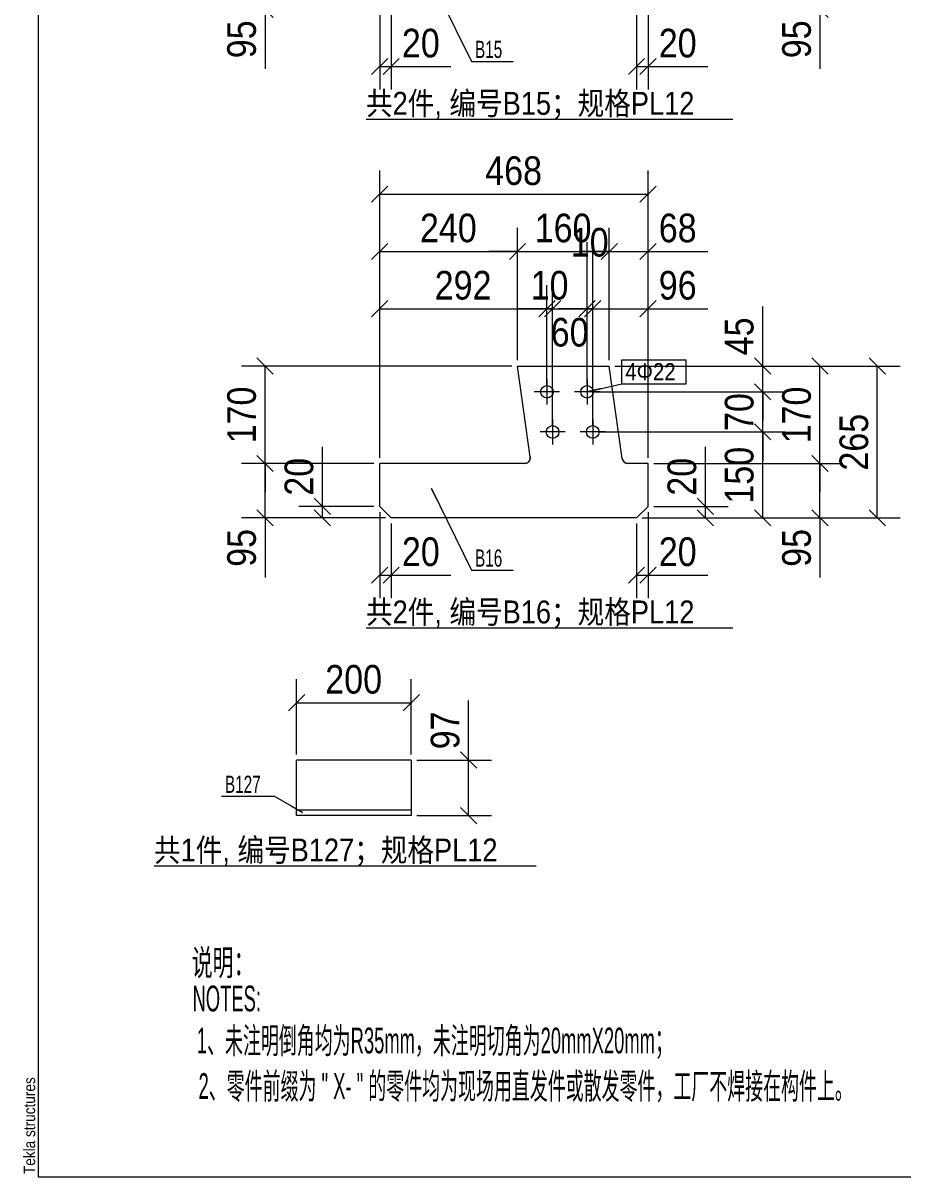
# Model space of a CAD drawing. Header units: inches. Extents: x 0 to 1938, y -2180 to 0.
# Drawn here: x 652.4 to 805.9, y -420 to -218.6 of the extents above; entities that cross this region are included whole.
import ezdxf

# ---------------------------------------------------------------- set-up
doc = ezdxf.new("R2010")
doc.units = ezdxf.units.IN
doc.header["$MEASUREMENT"] = 0
doc.linetypes.add('XKITLINE00', pattern=[0])
doc.linetypes.add('XKITLINE01', pattern=[4, 1, -1, 1, -1])
for name, color, linetype, lineweight in [('Bolt', 7, 'Continuous', 0), ('BoltMark', 3, 'Continuous', 0), ('DrawingSheet', 5, 'Continuous', 0), ('OtherObjectType', 1, 'Continuous', 0), ('Part', 2, 'Continuous', 0), ('PartMark', 3, 'Continuous', 0), ('Z-DIMENSIONS', 1, 'Continuous', 0)]:
    doc.layers.add(name, color=color, linetype=linetype, lineweight=lineweight)
doc.styles.add('Arial', font='arial.ttf')
doc.styles.add('Arial Narrow', font='ARIAL.TTF')
doc.styles.add('romsim', font='ARIAL.TTF')
doc.styles.add('宋体', font='ARIAL.TTF')

# ---------------------------------------------------------------- blocks, each defined once
blk = doc.blocks.new('*A831')
at = {"layer": 'Part', "color": 2, "linetype": 'XKITLINE00', "lineweight": 0}
for p, q in [((90.87, 130.66), (88.64, 146.52)), ((88.64, 146.52), (104.64, 146.52)), ((106.91, 130.38), (104.64, 146.52)), ((64.6, 122.02), (64.6, 129.52)), ((89.88, 129.52), (64.6, 129.52)), ((90.17, 129.56), (89.88, 129.52)), ((90.87, 130.66), (90.87, 130.38)), ((106.99, 130.11), (106.91, 130.38)), ((107.9, 129.52), (107.62, 129.56)), ((111.4, 129.52), (107.9, 129.52)), ((111.4, 122.02), (111.4, 129.52)), ((66.6, 120.02), (64.6, 122.02)), ((111.4, 122.02), (109.4, 120.02)), ((109.4, 120.02), (66.6, 120.02))]:
    blk.add_line(p, q, dxfattribs=at)
at = {"layer": 'Part', "color": 6, "linetype": 'XKITLINE01', "lineweight": 0}
for p, q in [((89.88, 129.52), (90.17, 129.56)), ((90.87, 130.38), (90.87, 130.66)), ((106.91, 130.38), (106.99, 130.11)), ((107.62, 129.56), (107.9, 129.52))]:
    blk.add_line(p, q, dxfattribs=at)
at = {"layer": 'Part', "color": 2, "linetype": 'XKITLINE00', "lineweight": 0}
for centre, start, end in [((89.88, 130.52), 286.3389, 351.6944), ((107.9, 130.52), 204.4266, 253.6066)]:
    blk.add_arc(centre, 1, start, end, dxfattribs=at)
at = {"layer": 'Part', "color": 6, "linetype": 'XKITLINE01', "lineweight": 0}
for centre, start, end in [((89.88, 130.52), 286.3389, 351.6944), ((107.9, 130.52), 204.4266, 253.6066)]:
    blk.add_arc(centre, 1, start, end, dxfattribs=at)
blk = doc.blocks.new('*A832')
at = {"layer": 'Bolt', "color": 2, "linetype": 'XKITLINE00', "lineweight": 0}
for p, q in [((93.77, 144.22), (93.77, 139.82)), ((100.77, 144.22), (100.77, 139.82)), ((95.97, 142.02), (91.57, 142.02)), ((102.97, 142.02), (98.57, 142.02)), ((94.76, 137.22), (94.76, 132.82)), ((101.76, 137.22), (101.76, 132.82)), ((96.96, 135.02), (92.56, 135.02)), ((103.96, 135.02), (99.56, 135.02))]:
    blk.add_line(p, q, dxfattribs=at)
for centre in [(93.77, 142.02), (100.77, 142.02), (94.76, 135.02), (101.76, 135.02)]:
    blk.add_circle(centre, 1.1, dxfattribs=at)
blk = doc.blocks.new('*A863')
at = {"layer": 'Part', "color": 2, "linetype": 'XKITLINE00', "lineweight": 0}
for p, q in [((50.1, 68.05), (50.1, 77.75)), ((70.1, 77.75), (50.1, 77.75)), ((70.1, 77.75), (70.1, 68.05)), ((50.1, 69.05), (70.1, 69.05)), ((70.1, 68.05), (50.1, 68.05))]:
    blk.add_line(p, q, dxfattribs=at)
blk = doc.blocks.new('*A864')
at = {"layer": 'DrawingSheet', "color": 5, "linetype": 'XKITLINE00', "lineweight": 0}
for p, q in [((5, 425), (5, 5)), ((5, 5), (635, 5))]:
    blk.add_line(p, q, dxfattribs=at)
at = {"layer": 'DrawingSheet', "color": 5, "style": 'Arial', "width": 0.85}
blk.add_text('Tekla structures', height=2, rotation=90, dxfattribs=at).set_placement((4.5, 5.5))
blk = doc.blocks.new('*A865')
at = {"layer": 'OtherObjectType', "color": 7, "style": 'Arial'}
for s, width, p in [('说明：', 0.595, (31.8, 40.17)), ('NOTES:', 0.51, (31.95, 33.89)), ('1、未注明倒角均为R35mm，未注明切角为20mmX20mm；', 0.51, (32.7, 26.56)), ('2、零件前缀为 " X- " 的零件均为现场用直发件或散发零件，工厂不焊接在构件上。', 0.51, (33, 18.61))]:
    blk.add_text(s, height=4.5, dxfattribs=dict(at, width=width)).set_placement(p)
blk = doc.blocks.new('*A903')
at = {"layer": 'OtherObjectType', "color": 6, "linetype": 'XKITLINE00', "lineweight": 0}
blk.add_line((62.21, 189.62), (126.19, 189.62), dxfattribs=at)
at = {"layer": 'OtherObjectType', "color": 3, "style": '宋体', "width": 0.85}
blk.add_text('共2件, 编号B15；规格PL12', height=4, dxfattribs=at).set_placement((62.21, 190.37))
blk = doc.blocks.new('*A904')
at = {"layer": 'Z-DIMENSIONS', "color": 4, "linetype": 'XKITLINE00', "lineweight": 0}
for p, q in [((111.4, 209.78), (111.4, 194.78)), ((109.4, 207.78), (109.4, 194.78)), ((110.81, 200.2), (107.99, 197.37)), ((112.81, 200.2), (109.99, 197.37)), ((109.4, 198.78), (111.4, 198.78)), ((111.4, 198.78), (121.82, 198.78)), ((111.4, 198.78), (121.82, 198.78))]:
    blk.add_line(p, q, dxfattribs=at)
at = {"layer": 'Z-DIMENSIONS', "color": 7}
for p in [(109.4, 198.78), (111.4, 198.78)]:
    blk.add_point(p, dxfattribs=at)
at = {"layer": 'Z-DIMENSIONS', "color": 7, "style": 'Arial Narrow', "width": 0.85}
blk.add_text('20', height=5, dxfattribs=at).set_placement((113.28, 200.38))
blk = doc.blocks.new('*A905')
at = {"layer": 'Z-DIMENSIONS', "color": 4, "linetype": 'XKITLINE00', "lineweight": 0}
for p, q in [((64.6, 209.78), (64.6, 194.78)), ((66.6, 207.78), (66.6, 194.78)), ((66.01, 200.2), (63.19, 197.37)), ((68.01, 200.2), (65.19, 197.37)), ((64.6, 198.78), (66.6, 198.78)), ((66.6, 198.78), (77.02, 198.78)), ((66.6, 198.78), (77.02, 198.78))]:
    blk.add_line(p, q, dxfattribs=at)
at = {"layer": 'Z-DIMENSIONS', "color": 7}
for p in [(64.6, 198.78), (66.6, 198.78)]:
    blk.add_point(p, dxfattribs=at)
at = {"layer": 'Z-DIMENSIONS', "color": 7, "style": 'Arial Narrow', "width": 0.85}
blk.add_text('20', height=5, dxfattribs=at).set_placement((68.47, 200.38))
blk = doc.blocks.new('*A920')
at = {"layer": 'Z-DIMENSIONS', "color": 4, "linetype": 'XKITLINE00', "lineweight": 0}
for p, q in [((44.6, 218.28), (44.6, 223.28)), ((43.19, 219.7), (46.01, 216.87)), ((63.6, 218.28), (40.5, 218.28)), ((44.6, 208.78), (44.6, 218.28)), ((43.19, 210.2), (46.01, 207.37)), ((65.6, 208.78), (40.5, 208.78)), ((44.6, 208.78), (44.6, 198.37)), ((44.6, 208.78), (44.6, 198.37))]:
    blk.add_line(p, q, dxfattribs=at)
at = {"layer": 'Z-DIMENSIONS', "color": 7}
for p in [(44.6, 218.28), (44.6, 208.78)]:
    blk.add_point(p, dxfattribs=at)
at = {"layer": 'Z-DIMENSIONS', "color": 7, "style": 'Arial Narrow', "width": 0.85}
blk.add_text('95', height=5, rotation=90.0002, dxfattribs=at).set_placement((43, 200.24))
blk = doc.blocks.new('*A922')
at = {"layer": 'Z-DIMENSIONS', "color": 4, "linetype": 'XKITLINE00', "lineweight": 0}
for p, q in [((141.4, 218.28), (141.4, 223.28)), ((139.99, 219.7), (142.81, 216.87)), ((112.4, 218.28), (145.4, 218.28)), ((141.4, 208.78), (141.4, 218.28)), ((139.99, 210.2), (142.81, 207.37)), ((110.4, 208.78), (145.4, 208.78)), ((141.4, 208.78), (141.4, 198.37)), ((141.4, 208.78), (141.4, 198.37))]:
    blk.add_line(p, q, dxfattribs=at)
at = {"layer": 'Z-DIMENSIONS', "color": 7}
for p in [(141.4, 218.28), (141.4, 208.78)]:
    blk.add_point(p, dxfattribs=at)
at = {"layer": 'Z-DIMENSIONS', "color": 7, "style": 'Arial Narrow', "width": 0.85}
blk.add_text('95', height=5, rotation=90.0002, dxfattribs=at).set_placement((139.8, 200.24))
blk = doc.blocks.new('*A925')
at = {"layer": 'PartMark', "color": 4, "linetype": 'XKITLINE00', "lineweight": 0}
for p, q in [((73.62, 213.9), (80.62, 199.68)), ((74.72, 211.66), (73.62, 213.9)), ((80.62, 199.68), (87.85, 199.68))]:
    blk.add_line(p, q, dxfattribs=at)
at = {"layer": 'PartMark', "color": 1, "style": 'romsim', "width": 0.6375}
blk.add_text('B15', height=3, dxfattribs=at).set_placement((81.22, 200.28))
blk = doc.blocks.new('*A927')
at = {"layer": 'OtherObjectType', "color": 6, "linetype": 'XKITLINE00', "lineweight": 0}
blk.add_line((62.21, 100.85), (126.19, 100.85), dxfattribs=at)
at = {"layer": 'OtherObjectType', "color": 3, "style": '宋体', "width": 0.85}
blk.add_text('共2件, 编号B16；规格PL12', height=4, dxfattribs=at).set_placement((62.21, 101.6))
blk = doc.blocks.new('*A928')
at = {"layer": 'Z-DIMENSIONS', "color": 4, "linetype": 'XKITLINE00', "lineweight": 0}
for p, q in [((111.4, 121.02), (111.4, 106.02)), ((109.4, 119.02), (109.4, 106.02)), ((110.81, 111.43), (107.99, 108.61)), ((112.81, 111.43), (109.99, 108.61)), ((109.4, 110.02), (111.4, 110.02)), ((111.4, 110.02), (121.82, 110.02)), ((111.4, 110.02), (121.82, 110.02))]:
    blk.add_line(p, q, dxfattribs=at)
at = {"layer": 'Z-DIMENSIONS', "color": 7}
for p in [(109.4, 110.02), (111.4, 110.02)]:
    blk.add_point(p, dxfattribs=at)
at = {"layer": 'Z-DIMENSIONS', "color": 7, "style": 'Arial Narrow', "width": 0.85}
blk.add_text('20', height=5, dxfattribs=at).set_placement((113.28, 111.62))
blk = doc.blocks.new('*A929')
at = {"layer": 'Z-DIMENSIONS', "color": 4, "linetype": 'XKITLINE00', "lineweight": 0}
for p, q in [((64.6, 121.02), (64.6, 106.02)), ((66.6, 119.02), (66.6, 106.02)), ((66.01, 111.43), (63.19, 108.61)), ((68.01, 111.43), (65.19, 108.61)), ((64.6, 110.02), (66.6, 110.02)), ((66.6, 110.02), (77.02, 110.02)), ((66.6, 110.02), (77.02, 110.02))]:
    blk.add_line(p, q, dxfattribs=at)
at = {"layer": 'Z-DIMENSIONS', "color": 7}
for p in [(64.6, 110.02), (66.6, 110.02)]:
    blk.add_point(p, dxfattribs=at)
at = {"layer": 'Z-DIMENSIONS', "color": 7, "style": 'Arial Narrow', "width": 0.85}
blk.add_text('20', height=5, dxfattribs=at).set_placement((68.47, 111.62))
blk = doc.blocks.new('*A930')
at = {"layer": 'Z-DIMENSIONS', "color": 4, "linetype": 'XKITLINE00', "lineweight": 0}
for p, q in [((54.6, 122.02), (54.6, 132.43)), ((54.6, 122.02), (54.6, 132.43)), ((53.19, 123.43), (56.01, 120.61)), ((63.6, 122.02), (50.5, 122.02)), ((53.19, 121.43), (56.01, 118.61)), ((54.6, 120.02), (54.6, 122.02)), ((65.6, 120.02), (50.5, 120.02))]:
    blk.add_line(p, q, dxfattribs=at)
at = {"layer": 'Z-DIMENSIONS', "color": 7}
for p in [(54.6, 122.02), (54.6, 120.02)]:
    blk.add_point(p, dxfattribs=at)
at = {"layer": 'Z-DIMENSIONS', "color": 7, "style": 'Arial Narrow', "width": 0.85}
blk.add_text('20', height=5, rotation=90.0002, dxfattribs=at).set_placement((53, 123.89))
blk = doc.blocks.new('*A931')
at = {"layer": 'Z-DIMENSIONS', "color": 4, "linetype": 'XKITLINE00', "lineweight": 0}
for p, q in [((121.4, 122.02), (121.4, 132.43)), ((121.4, 122.02), (121.4, 132.43)), ((119.99, 123.43), (122.81, 120.61)), ((112.4, 122.02), (125.4, 122.02)), ((119.99, 121.43), (122.81, 118.61)), ((121.4, 120.02), (121.4, 122.02)), ((110.4, 120.02), (125.4, 120.02))]:
    blk.add_line(p, q, dxfattribs=at)
at = {"layer": 'Z-DIMENSIONS', "color": 7}
for p in [(121.4, 122.02), (121.4, 120.02)]:
    blk.add_point(p, dxfattribs=at)
at = {"layer": 'Z-DIMENSIONS', "color": 7, "style": 'Arial Narrow', "width": 0.85}
blk.add_text('20', height=5, rotation=90.0002, dxfattribs=at).set_placement((119.8, 123.89))
blk = doc.blocks.new('*A932')
at = {"layer": 'Z-DIMENSIONS', "color": 4, "linetype": 'XKITLINE00', "lineweight": 0}
for p, q in [((101.76, 136.02), (101.76, 160.62)), ((111.4, 130.52), (111.4, 160.62)), ((103.17, 157.93), (100.34, 155.11)), ((112.81, 157.93), (109.99, 155.11)), ((101.76, 156.52), (96.76, 156.52)), ((101.76, 156.52), (111.4, 156.52)), ((111.4, 156.52), (121.82, 156.52)), ((111.4, 156.52), (121.82, 156.52))]:
    blk.add_line(p, q, dxfattribs=at)
at = {"layer": 'Z-DIMENSIONS', "color": 7}
for p in [(101.76, 156.52), (111.4, 156.52)]:
    blk.add_point(p, dxfattribs=at)
at = {"layer": 'Z-DIMENSIONS', "color": 7, "style": 'Arial Narrow', "width": 0.85}
blk.add_text('96', height=5, dxfattribs=at).set_placement((113.28, 158.12))
blk = doc.blocks.new('*A933')
at = {"layer": 'Z-DIMENSIONS', "color": 4, "linetype": 'XKITLINE00', "lineweight": 0}
for p, q in [((100.77, 143.02), (100.77, 168.12)), ((101.76, 136.02), (101.76, 168.12)), ((102.19, 157.93), (99.36, 155.11)), ((103.17, 157.93), (100.34, 155.11)), ((100.77, 156.52), (95.77, 156.52)), ((100.77, 156.52), (101.76, 156.52)), ((101.76, 156.52), (106.76, 156.52))]:
    blk.add_line(p, q, dxfattribs=at)
at = {"layer": 'Z-DIMENSIONS', "color": 7}
for p in [(100.77, 156.52), (101.76, 156.52)]:
    blk.add_point(p, dxfattribs=at)
at = {"layer": 'Z-DIMENSIONS', "color": 7, "style": 'Arial Narrow', "width": 0.85}
blk.add_text('10', height=5, dxfattribs=at).set_placement((97.93, 165.62))
blk = doc.blocks.new('*A934')
at = {"layer": 'Z-DIMENSIONS', "color": 4, "linetype": 'XKITLINE00', "lineweight": 0}
for p, q in [((94.76, 136.02), (94.76, 160.52)), ((100.77, 143.02), (100.77, 160.52)), ((96.17, 157.93), (93.34, 155.11)), ((102.19, 157.93), (99.36, 155.11)), ((94.76, 156.52), (89.76, 156.52)), ((94.76, 156.52), (100.77, 156.52)), ((100.77, 156.52), (105.77, 156.52))]:
    blk.add_line(p, q, dxfattribs=at)
at = {"layer": 'Z-DIMENSIONS', "color": 7}
for p in [(94.76, 156.52), (100.77, 156.52)]:
    blk.add_point(p, dxfattribs=at)
at = {"layer": 'Z-DIMENSIONS', "color": 7, "style": 'Arial Narrow', "width": 0.85}
blk.add_text('60', height=5, dxfattribs=at).set_placement((94.43, 149.92))
blk = doc.blocks.new('*A935')
at = {"layer": 'Z-DIMENSIONS', "color": 4, "linetype": 'XKITLINE00', "lineweight": 0}
for p, q in [((93.77, 143.02), (93.77, 160.62)), ((94.76, 136.02), (94.76, 160.62)), ((95.19, 157.93), (92.36, 155.11)), ((96.17, 157.93), (93.34, 155.11)), ((93.77, 156.52), (88.77, 156.52)), ((93.77, 156.52), (94.76, 156.52)), ((94.76, 156.52), (99.76, 156.52))]:
    blk.add_line(p, q, dxfattribs=at)
at = {"layer": 'Z-DIMENSIONS', "color": 7}
for p in [(93.77, 156.52), (94.76, 156.52)]:
    blk.add_point(p, dxfattribs=at)
at = {"layer": 'Z-DIMENSIONS', "color": 7, "style": 'Arial Narrow', "width": 0.85}
blk.add_text('10', height=5, dxfattribs=at).set_placement((90.93, 158.12))
blk = doc.blocks.new('*A936')
at = {"layer": 'Z-DIMENSIONS', "color": 4, "linetype": 'XKITLINE00', "lineweight": 0}
for p, q in [((64.6, 130.52), (64.6, 160.62)), ((93.77, 143.02), (93.77, 160.62)), ((66.01, 157.93), (63.19, 155.11)), ((95.19, 157.93), (92.36, 155.11)), ((64.6, 156.52), (93.77, 156.52)), ((93.77, 156.52), (98.77, 156.52))]:
    blk.add_line(p, q, dxfattribs=at)
at = {"layer": 'Z-DIMENSIONS', "color": 7}
for p in [(64.6, 156.52), (93.77, 156.52)]:
    blk.add_point(p, dxfattribs=at)
at = {"layer": 'Z-DIMENSIONS', "color": 7, "style": 'Arial Narrow', "width": 0.85}
blk.add_text('292', height=5, dxfattribs=at).set_placement((74.19, 158.12))
blk = doc.blocks.new('*A937')
at = {"layer": 'Z-DIMENSIONS', "color": 4, "linetype": 'XKITLINE00', "lineweight": 0}
for p, q in [((131.4, 146.52), (131.4, 156.93)), ((131.4, 146.52), (131.4, 156.93)), ((129.99, 147.93), (132.81, 145.11)), ((105.64, 146.52), (135.4, 146.52)), ((131.4, 142.02), (131.4, 146.52)), ((129.99, 143.43), (132.81, 140.61)), ((101.77, 142.02), (135.4, 142.02)), ((131.4, 142.02), (131.4, 137.02))]:
    blk.add_line(p, q, dxfattribs=at)
at = {"layer": 'Z-DIMENSIONS', "color": 7}
for p in [(131.4, 146.52), (131.4, 142.02)]:
    blk.add_point(p, dxfattribs=at)
at = {"layer": 'Z-DIMENSIONS', "color": 7, "style": 'Arial Narrow', "width": 0.85}
blk.add_text('45', height=5, rotation=90.0002, dxfattribs=at).set_placement((129.8, 148.39))
blk = doc.blocks.new('*A938')
at = {"layer": 'Z-DIMENSIONS', "color": 4, "linetype": 'XKITLINE00', "lineweight": 0}
for p, q in [((131.4, 142.02), (131.4, 147.02)), ((129.99, 143.43), (132.81, 140.61)), ((101.77, 142.02), (135.4, 142.02)), ((131.4, 135.02), (131.4, 142.02)), ((102.76, 135.02), (135.4, 135.02)), ((129.99, 136.43), (132.81, 133.61)), ((131.4, 135.02), (131.4, 130.02))]:
    blk.add_line(p, q, dxfattribs=at)
at = {"layer": 'Z-DIMENSIONS', "color": 7}
for p in [(131.4, 142.02), (131.4, 135.02)]:
    blk.add_point(p, dxfattribs=at)
at = {"layer": 'Z-DIMENSIONS', "color": 7, "style": 'Arial Narrow', "width": 0.85}
blk.add_text('70', height=5, rotation=90.0002, dxfattribs=at).set_placement((129.8, 135.19))
blk = doc.blocks.new('*A939')
at = {"layer": 'Z-DIMENSIONS', "color": 4, "linetype": 'XKITLINE00', "lineweight": 0}
for p, q in [((131.4, 135.02), (131.4, 140.02)), ((102.76, 135.02), (135.4, 135.02)), ((129.99, 136.43), (132.81, 133.61)), ((131.4, 120.02), (131.4, 135.02)), ((129.99, 121.43), (132.81, 118.61)), ((110.4, 120.02), (135.4, 120.02))]:
    blk.add_line(p, q, dxfattribs=at)
at = {"layer": 'Z-DIMENSIONS', "color": 7}
for p in [(131.4, 135.02), (131.4, 120.02)]:
    blk.add_point(p, dxfattribs=at)
at = {"layer": 'Z-DIMENSIONS', "color": 7, "style": 'Arial Narrow', "width": 0.85}
blk.add_text('150', height=5, rotation=90.0002, dxfattribs=at).set_placement((129.8, 122.52))
blk = doc.blocks.new('*A940')
at = {"layer": 'Z-DIMENSIONS', "color": 4, "linetype": 'XKITLINE00', "lineweight": 0}
for p, q in [((104.64, 147.52), (104.64, 170.62)), ((111.4, 130.52), (111.4, 170.62)), ((106.05, 167.93), (103.22, 165.11)), ((112.81, 167.93), (109.99, 165.11)), ((104.64, 166.52), (99.64, 166.52)), ((104.64, 166.52), (111.4, 166.52)), ((111.4, 166.52), (121.82, 166.52)), ((111.4, 166.52), (121.82, 166.52))]:
    blk.add_line(p, q, dxfattribs=at)
at = {"layer": 'Z-DIMENSIONS', "color": 7}
for p in [(104.64, 166.52), (111.4, 166.52)]:
    blk.add_point(p, dxfattribs=at)
at = {"layer": 'Z-DIMENSIONS', "color": 7, "style": 'Arial Narrow', "width": 0.85}
blk.add_text('68', height=5, dxfattribs=at).set_placement((113.28, 168.12))
blk = doc.blocks.new('*A941')
at = {"layer": 'Z-DIMENSIONS', "color": 4, "linetype": 'XKITLINE00', "lineweight": 0}
for p, q in [((88.64, 147.52), (88.64, 170.62)), ((104.64, 147.52), (104.64, 170.62)), ((90.05, 167.93), (87.22, 165.11)), ((106.05, 167.93), (103.22, 165.11)), ((88.64, 166.52), (83.64, 166.52)), ((88.64, 166.52), (104.64, 166.52)), ((104.64, 166.52), (109.64, 166.52))]:
    blk.add_line(p, q, dxfattribs=at)
at = {"layer": 'Z-DIMENSIONS', "color": 7}
for p in [(88.64, 166.52), (104.64, 166.52)]:
    blk.add_point(p, dxfattribs=at)
at = {"layer": 'Z-DIMENSIONS', "color": 7, "style": 'Arial Narrow', "width": 0.85}
blk.add_text('160', height=5, dxfattribs=at).set_placement((91.64, 168.12))
blk = doc.blocks.new('*A942')
at = {"layer": 'Z-DIMENSIONS', "color": 4, "linetype": 'XKITLINE00', "lineweight": 0}
for p, q in [((64.6, 130.52), (64.6, 170.62)), ((88.64, 147.52), (88.64, 170.62)), ((66.01, 167.93), (63.19, 165.11)), ((90.05, 167.93), (87.22, 165.11)), ((64.6, 166.52), (88.64, 166.52)), ((88.64, 166.52), (93.64, 166.52))]:
    blk.add_line(p, q, dxfattribs=at)
at = {"layer": 'Z-DIMENSIONS', "color": 7}
for p in [(64.6, 166.52), (88.64, 166.52)]:
    blk.add_point(p, dxfattribs=at)
at = {"layer": 'Z-DIMENSIONS', "color": 7, "style": 'Arial Narrow', "width": 0.85}
blk.add_text('240', height=5, dxfattribs=at).set_placement((71.62, 168.12))
blk = doc.blocks.new('*A943')
at = {"layer": 'Z-DIMENSIONS', "color": 4, "linetype": 'XKITLINE00', "lineweight": 0}
for p, q in [((43.19, 147.93), (46.01, 145.11)), ((87.64, 146.52), (40.5, 146.52)), ((44.6, 129.52), (44.6, 146.52)), ((43.19, 130.93), (46.01, 128.11)), ((63.6, 129.52), (40.5, 129.52)), ((44.6, 129.52), (44.6, 124.52))]:
    blk.add_line(p, q, dxfattribs=at)
at = {"layer": 'Z-DIMENSIONS', "color": 7}
for p in [(44.6, 146.52), (44.6, 129.52)]:
    blk.add_point(p, dxfattribs=at)
at = {"layer": 'Z-DIMENSIONS', "color": 7, "style": 'Arial Narrow', "width": 0.85}
blk.add_text('170', height=5, rotation=90.0002, dxfattribs=at).set_placement((43, 133.02))
blk = doc.blocks.new('*A944')
at = {"layer": 'Z-DIMENSIONS', "color": 4, "linetype": 'XKITLINE00', "lineweight": 0}
for p, q in [((44.6, 129.52), (44.6, 134.52)), ((43.19, 130.93), (46.01, 128.11)), ((63.6, 129.52), (40.5, 129.52)), ((44.6, 120.02), (44.6, 129.52)), ((43.19, 121.43), (46.01, 118.61)), ((65.6, 120.02), (40.5, 120.02)), ((44.6, 120.02), (44.6, 109.6)), ((44.6, 120.02), (44.6, 109.6))]:
    blk.add_line(p, q, dxfattribs=at)
at = {"layer": 'Z-DIMENSIONS', "color": 7}
for p in [(44.6, 129.52), (44.6, 120.02)]:
    blk.add_point(p, dxfattribs=at)
at = {"layer": 'Z-DIMENSIONS', "color": 7, "style": 'Arial Narrow', "width": 0.85}
blk.add_text('95', height=5, rotation=90.0002, dxfattribs=at).set_placement((43, 111.48))
blk = doc.blocks.new('*A945')
at = {"layer": 'Z-DIMENSIONS', "color": 4, "linetype": 'XKITLINE00', "lineweight": 0}
for p, q in [((139.99, 147.93), (142.81, 145.11)), ((105.64, 146.52), (145.4, 146.52)), ((141.4, 129.52), (141.4, 146.52)), ((139.99, 130.93), (142.81, 128.11)), ((112.4, 129.52), (145.4, 129.52)), ((141.4, 129.52), (141.4, 124.52))]:
    blk.add_line(p, q, dxfattribs=at)
at = {"layer": 'Z-DIMENSIONS', "color": 7}
for p in [(141.4, 146.52), (141.4, 129.52)]:
    blk.add_point(p, dxfattribs=at)
at = {"layer": 'Z-DIMENSIONS', "color": 7, "style": 'Arial Narrow', "width": 0.85}
blk.add_text('170', height=5, rotation=90.0002, dxfattribs=at).set_placement((139.8, 133.02))
blk = doc.blocks.new('*A946')
at = {"layer": 'Z-DIMENSIONS', "color": 4, "linetype": 'XKITLINE00', "lineweight": 0}
for p, q in [((141.4, 129.52), (141.4, 134.52)), ((139.99, 130.93), (142.81, 128.11)), ((112.4, 129.52), (145.4, 129.52)), ((141.4, 120.02), (141.4, 129.52)), ((139.99, 121.43), (142.81, 118.61)), ((110.4, 120.02), (145.4, 120.02)), ((141.4, 120.02), (141.4, 109.6)), ((141.4, 120.02), (141.4, 109.6))]:
    blk.add_line(p, q, dxfattribs=at)
at = {"layer": 'Z-DIMENSIONS', "color": 7}
for p in [(141.4, 129.52), (141.4, 120.02)]:
    blk.add_point(p, dxfattribs=at)
at = {"layer": 'Z-DIMENSIONS', "color": 7, "style": 'Arial Narrow', "width": 0.85}
blk.add_text('95', height=5, rotation=90.0002, dxfattribs=at).set_placement((139.8, 111.48))
blk = doc.blocks.new('*A947')
at = {"layer": 'Z-DIMENSIONS', "color": 4, "linetype": 'XKITLINE00', "lineweight": 0}
for p, q in [((64.6, 130.52), (64.6, 180.62)), ((111.4, 130.52), (111.4, 180.62)), ((66.01, 177.93), (63.19, 175.11)), ((112.81, 177.93), (109.99, 175.11)), ((64.6, 176.52), (111.4, 176.52))]:
    blk.add_line(p, q, dxfattribs=at)
at = {"layer": 'Z-DIMENSIONS', "color": 7}
for p in [(64.6, 176.52), (111.4, 176.52)]:
    blk.add_point(p, dxfattribs=at)
at = {"layer": 'Z-DIMENSIONS', "color": 7, "style": 'Arial Narrow', "width": 0.85}
blk.add_text('468', height=5, dxfattribs=at).set_placement((83, 178.12))
blk = doc.blocks.new('*A948')
at = {"layer": 'Z-DIMENSIONS', "color": 4, "linetype": 'XKITLINE00', "lineweight": 0}
for p, q in [((149.99, 147.93), (152.81, 145.11)), ((105.64, 146.52), (155.4, 146.52)), ((151.4, 120.02), (151.4, 146.52)), ((149.99, 121.43), (152.81, 118.61)), ((110.4, 120.02), (155.4, 120.02))]:
    blk.add_line(p, q, dxfattribs=at)
at = {"layer": 'Z-DIMENSIONS', "color": 7}
for p in [(151.4, 146.52), (151.4, 120.02)]:
    blk.add_point(p, dxfattribs=at)
at = {"layer": 'Z-DIMENSIONS', "color": 7, "style": 'Arial Narrow', "width": 0.85}
blk.add_text('265', height=5, rotation=90.0002, dxfattribs=at).set_placement((149.8, 128.27))
blk = doc.blocks.new('*A949')
at = {"layer": 'PartMark', "color": 4, "linetype": 'XKITLINE00', "lineweight": 0}
for p, q in [((73.62, 125.14), (80.62, 110.91)), ((74.72, 122.89), (73.62, 125.14)), ((80.62, 110.91), (87.85, 110.91))]:
    blk.add_line(p, q, dxfattribs=at)
at = {"layer": 'PartMark', "color": 1, "style": 'romsim', "width": 0.6375}
blk.add_text('B16', height=3, dxfattribs=at).set_placement((81.22, 111.51))
blk = doc.blocks.new('*A950')
at = {"layer": 'BoltMark', "color": 1, "linetype": 'XKITLINE00', "lineweight": 0}
for p, q in [((106.83, 147.62), (118.03, 147.62)), ((106.83, 143.42), (106.83, 147.62)), ((118.03, 143.42), (118.03, 147.62)), ((100.77, 142.02), (106.83, 143.42)), ((106.83, 143.42), (118.03, 143.42)), ((103.21, 142.58), (100.77, 142.02))]:
    blk.add_line(p, q, dxfattribs=at)
at = {"layer": 'BoltMark', "color": 4, "style": '宋体', "width": 0.85}
blk.add_text('4Φ22', height=3, dxfattribs=at).set_placement((107.43, 144.02))
blk = doc.blocks.new('*A1222')
at = {"layer": 'OtherObjectType', "color": 6, "linetype": 'XKITLINE00', "lineweight": 0}
blk.add_line((25.23, 59.3), (91.88, 59.3), dxfattribs=at)
at = {"layer": 'OtherObjectType', "color": 3, "style": '宋体', "width": 0.85}
blk.add_text('共1件, 编号B127；规格PL12', height=4, dxfattribs=at).set_placement((25.23, 60.05))
blk = doc.blocks.new('*A1223')
at = {"layer": 'Z-DIMENSIONS', "color": 4, "linetype": 'XKITLINE00', "lineweight": 0}
for p, q in [((80.1, 77.75), (80.1, 88.17)), ((80.1, 77.75), (80.1, 88.17)), ((78.69, 79.17), (81.52, 76.34)), ((71.1, 77.75), (84.1, 77.75)), ((80.1, 68.05), (80.1, 77.75)), ((78.69, 69.47), (81.52, 66.64)), ((71.1, 68.05), (84.1, 68.05))]:
    blk.add_line(p, q, dxfattribs=at)
at = {"layer": 'Z-DIMENSIONS', "color": 7}
for p in [(80.1, 77.75), (80.1, 68.05)]:
    blk.add_point(p, dxfattribs=at)
at = {"layer": 'Z-DIMENSIONS', "color": 7, "style": 'Arial Narrow', "width": 0.85}
blk.add_text('97', height=5, rotation=90.0002, dxfattribs=at).set_placement((78.5, 79.63))
blk = doc.blocks.new('*A1224')
at = {"layer": 'Z-DIMENSIONS', "color": 4, "linetype": 'XKITLINE00', "lineweight": 0}
for p, q in [((50.1, 78.75), (50.1, 91.85)), ((70.1, 78.75), (70.1, 91.85)), ((51.52, 89.17), (48.69, 86.34)), ((71.52, 89.17), (68.69, 86.34)), ((50.1, 87.75), (70.1, 87.75))]:
    blk.add_line(p, q, dxfattribs=at)
at = {"layer": 'Z-DIMENSIONS', "color": 7}
for p in [(50.1, 87.75), (70.1, 87.75)]:
    blk.add_point(p, dxfattribs=at)
at = {"layer": 'Z-DIMENSIONS', "color": 7, "style": 'Arial Narrow', "width": 0.85}
blk.add_text('200', height=5, dxfattribs=at).set_placement((55.1, 89.35))
blk = doc.blocks.new('*A1225')
at = {"layer": 'PartMark', "color": 4, "linetype": 'XKITLINE00', "lineweight": 0}
for p, q in [((37, 71.43), (46.19, 71.43)), ((51.14, 68.58), (46.19, 71.43)), ((48.97, 69.83), (51.14, 68.58))]:
    blk.add_line(p, q, dxfattribs=at)
at = {"layer": 'PartMark', "color": 1, "style": 'romsim', "width": 0.6375}
blk.add_text('B127', height=3, dxfattribs=at).set_placement((37.6, 72.03))
blk = doc.blocks.new('P详图~006 (PL12mm零件图1)')
at = {"lineweight": 0}
for name in ['*A864', '*A920', '*A922', '*A905', '*A904', '*A903', '*A947', '*A942', '*A941', '*A940', '*A933', '*A936', '*A935', '*A932', '*A934', '*A937', '*A943', '*A938', '*A945', '*A948', '*A831', '*A832', '*A939', '*A944', '*A946', '*A930', '*A931', '*A929', '*A928', '*A927', '*A1224', '*A1223', '*A863', '*A1222', '*A865']:
    blk.add_blockref(name, (0, 0), dxfattribs=at)
at = {"layer": 'BoltMark', "lineweight": 0}
blk.add_blockref('*A950', (0, 0), dxfattribs=at)
at = {"layer": 'PartMark', "lineweight": 0}
for name in ['*A925', '*A949', '*A1225']:
    blk.add_blockref(name, (0, 0), dxfattribs=at)

msp = doc.modelspace()

# ---------------------------------------------------------------- block references
msp.add_blockref('P详图~006 (PL12mm零件图1)', (650, -425))

doc.saveas('drawing.dxf')
